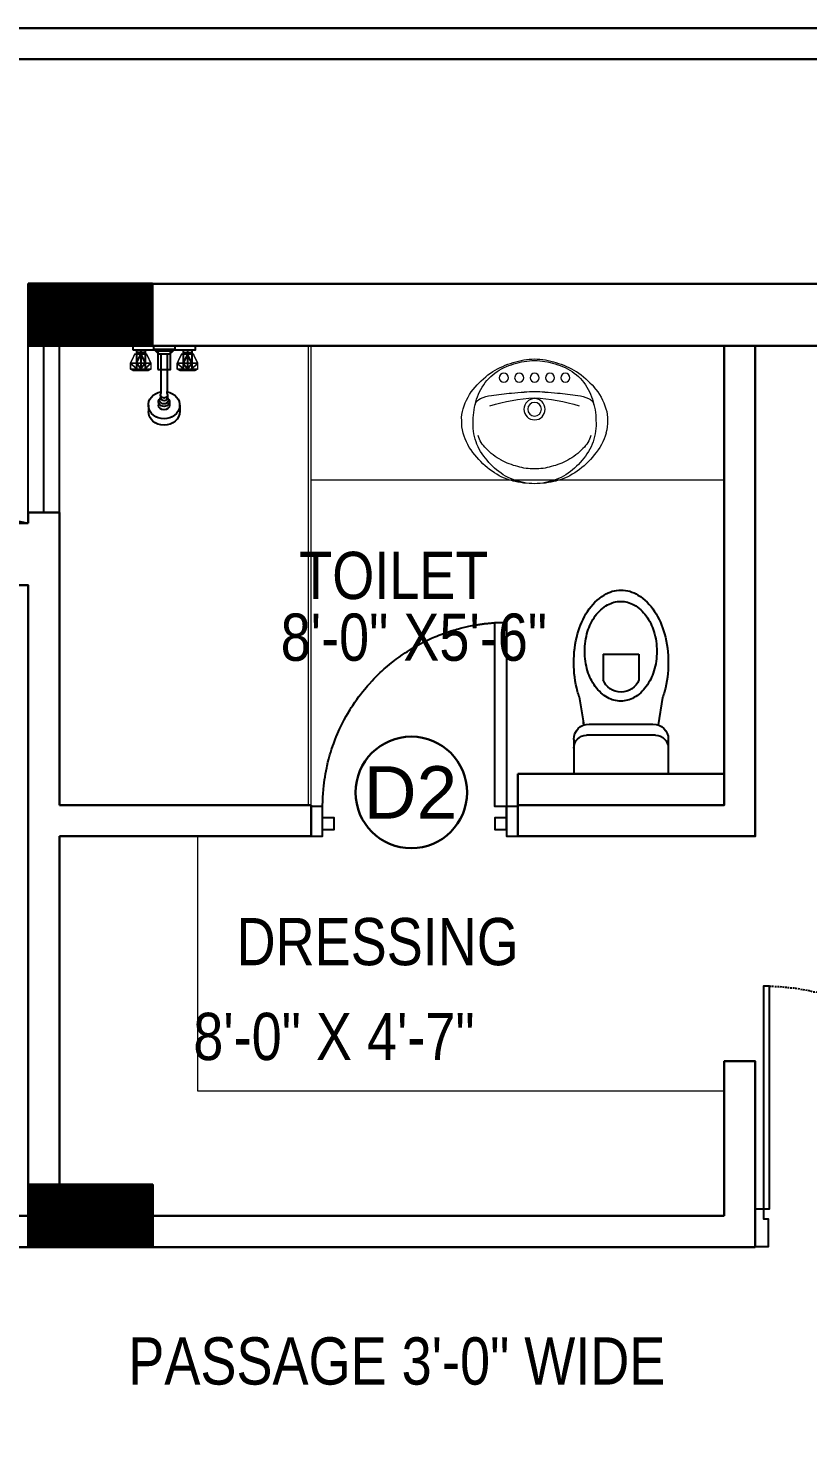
# Model space of a CAD drawing. Extents: x 187966 to 202201, y 659574 to 1343694.
# Drawn here: x 193662.1 to 193774.8, y 665219.7 to 665422.3 of the extents above; entities that cross this region are included whole.
import ezdxf
from ezdxf.lldxf.tags import DXFTag

# ---------------------------------------------------------------- set-up
doc = ezdxf.new("R2010")
doc.units = 0
doc.header["$MEASUREMENT"] = 0
for name, color, linetype in [('A-Door', 144, 'Continuous'), ('cup', 126, 'Continuous'), ('ELE', 7, 'Continuous'), ('FURNITURE', 250, 'Continuous')]:
    doc.layers.add(name, color=color, linetype=linetype)
for name, color, linetype, lineweight in [('A-Wall', 7, 'Continuous', 30), ('HATCH', 8, 'Continuous', 20), ('Layer3', 170, 'Continuous', 13), ('P-SANIT', 53, 'Continuous', 9), ('sill', 32, 'Continuous', 25), ('Text', 55, 'Continuous', 25), ('TILE', 252, 'Continuous', 0), ('WINDOW', 147, 'Continuous', 25)]:
    doc.layers.add(name, color=color, linetype=linetype, lineweight=lineweight)
doc.styles.add('jag', font='arial.ttf')
doc.styles.get("Standard").update_dxf_attribs({"font": 'stylu.ttf', "height": 7})
tags = doc.linetypes.add('DASHED', pattern=[0.75, 0.5, -0.25]).pattern_tags.tags
tags[6:7] = [DXFTag(74, 4), DXFTag(75, 0), DXFTag(340, '0'), DXFTag(46, 1.0), DXFTag(50, 0.0), DXFTag(44, 0.0), DXFTag(45, 0.0)]
tags[4:5] = [DXFTag(74, 4), DXFTag(75, 0), DXFTag(340, '0'), DXFTag(46, 1.0), DXFTag(50, 0.0), DXFTag(44, 0.0), DXFTag(45, 0.0)]

# ---------------------------------------------------------------- blocks, each defined once
blk = doc.blocks.new('eeee')
at = {"layer": 'A-Door'}
for points in [[(165919.2, 672860.67), (165924.71, 672860.67), (165924.71, 672859.48), (165923.23, 672859.48), (165923.23, 672858.78), (165919.2, 672858.78), (165919.2, 672860.67)], [(165924.71, 672859.48), (165924.71, 672858.61), (165956.88, 672858.61), (165956.88, 672859.48), (165924.71, 672859.48)], [(165956.76, 672856.72), (165956.76, 672856.68), (165956.72, 672856.48)], [(165956.8, 672857.09), (165956.76, 672856.85)], [(165956.8, 672857.83), (165956.8, 672857.59)], [(165956.8, 672857.46), (165956.8, 672857.22)], [(165956.88, 672858.61), (165956.84, 672858.33)], [(165956.84, 672858.2), (165956.84, 672858)], [(165956.55, 672854.87), (165956.55, 672854.79), (165956.51, 672854.63)], [(165956.64, 672855.61), (165956.6, 672855.37)], [(165956.6, 672855.24), (165956.6, 672855)], [(165956.68, 672855.98), (165956.68, 672855.74)], [(165956.72, 672856.35), (165956.72, 672856.11)], [(165956.18, 672852.65), (165956.1, 672852.41)], [(165956.27, 672853.02), (165956.23, 672852.86), (165956.18, 672852.78)], [(165956.31, 672853.39), (165956.27, 672853.15)], [(165956.39, 672853.76), (165956.35, 672853.52)], [(165956.43, 672854.13), (165956.39, 672853.89)], [(165956.51, 672854.5), (165956.47, 672854.26)], [(165955.77, 672850.81), (165955.65, 672850.6)], [(165955.86, 672851.18), (165955.77, 672851.01), (165955.77, 672850.93)], [(165955.94, 672851.55), (165955.86, 672851.3)], [(165956.02, 672851.91), (165955.98, 672851.67)], [(165956.06, 672852.28), (165956.02, 672852.04)], [(165955.08, 672848.71), (165955.03, 672848.46)], [(165955.24, 672849.04), (165955.12, 672848.83)], [(165955.32, 672849.41), (165955.24, 672849.16), (165955.24, 672849.12)], [(165955.44, 672849.78), (165955.36, 672849.53)], [(165955.53, 672850.11), (165955.44, 672849.86)], [(165955.65, 672850.48), (165955.57, 672850.23)], [(165954.29, 672846.61), (165954.17, 672846.37)], [(165954.46, 672846.9), (165954.34, 672846.7)], [(165954.58, 672847.27), (165954.5, 672847.02)], [(165954.71, 672847.64), (165954.62, 672847.39)], [(165954.83, 672847.97), (165954.75, 672847.76)], [(165954.95, 672848.34), (165954.87, 672848.09)], [(165953.35, 672844.52), (165953.23, 672844.31)], [(165953.55, 672844.89), (165953.43, 672844.64)], [(165953.68, 672845.22), (165953.6, 672845.01)], [(165953.84, 672845.55), (165953.76, 672845.34)], [(165954.01, 672845.87), (165953.92, 672845.63)], [(165954.17, 672846.24), (165954.05, 672846)], [(165952.28, 672842.59), (165952.16, 672842.34)], [(165952.49, 672842.91), (165952.36, 672842.67)], [(165952.69, 672843.2), (165952.57, 672843)], [(165952.86, 672843.53), (165952.73, 672843.33)], [(165953.02, 672843.86), (165953.02, 672843.86), (165952.9, 672843.65)], [(165953.23, 672844.19), (165953.1, 672843.98)], [(165951.09, 672840.65), (165951.05, 672840.53), (165950.97, 672840.45)], [(165951.34, 672840.98), (165951.17, 672840.78)], [(165951.54, 672841.27), (165951.38, 672841.07)], [(165951.75, 672841.6), (165951.58, 672841.39)], [(165951.91, 672841.93), (165951.79, 672841.72)], [(165952.12, 672842.26), (165952.08, 672842.18), (165951.99, 672842.01)], [(165949.53, 672838.56), (165949.4, 672838.35)], [(165949.77, 672838.85), (165949.61, 672838.64)], [(165950.02, 672839.13), (165949.94, 672838.97), (165949.86, 672838.93)], [(165950.27, 672839.42), (165950.1, 672839.22)], [(165950.47, 672839.71), (165950.31, 672839.5)], [(165950.68, 672840.04), (165950.55, 672839.83)], [(165950.88, 672840.37), (165950.76, 672840.16)], [(165947.84, 672836.55), (165947.68, 672836.38)], [(165948.09, 672836.83), (165947.92, 672836.67)], [(165948.38, 672837.12), (165948.17, 672836.91)], [(165948.58, 672837.41), (165948.46, 672837.2)], [(165948.83, 672837.7), (165948.66, 672837.49)], [(165949.08, 672837.94), (165948.91, 672837.78)], [(165949.32, 672838.23), (165949.16, 672838.07)], [(165945.71, 672834.45), (165945.5, 672834.28)], [(165945.99, 672834.7), (165945.83, 672834.53)], [(165946.24, 672834.98), (165946.08, 672834.78)], [(165946.53, 672835.23), (165946.36, 672835.07)], [(165946.77, 672835.52), (165946.61, 672835.31)], [(165947.06, 672835.72), (165946.9, 672835.6)], [(165947.31, 672836.01), (165947.14, 672835.81)], [(165947.6, 672836.3), (165947.39, 672836.09)], [(165943.4, 672832.56), (165943.2, 672832.44)], [(165943.69, 672832.76), (165943.49, 672832.64)], [(165943.98, 672833.01), (165943.81, 672832.85)], [(165944.27, 672833.26), (165944.1, 672833.09)], [(165944.55, 672833.5), (165944.55, 672833.46), (165944.39, 672833.34)], [(165944.88, 672833.71), (165944.68, 672833.55)], [(165945.13, 672833.96), (165944.97, 672833.79)], [(165945.42, 672834.24), (165945.25, 672834.04)], [(165940.28, 672830.5), (165940.08, 672830.34)], [(165940.61, 672830.67), (165940.4, 672830.55)], [(165940.94, 672830.87), (165940.69, 672830.75)], [(165941.23, 672831.08), (165941.02, 672830.96)], [(165941.55, 672831.28), (165941.47, 672831.2), (165941.35, 672831.16)], [(165941.88, 672831.49), (165941.68, 672831.33)], [(165942.17, 672831.7), (165941.97, 672831.57)], [(165942.46, 672831.9), (165942.25, 672831.78)], [(165942.79, 672832.11), (165942.58, 672831.98)], [(165943.08, 672832.31), (165943.03, 672832.27), (165942.87, 672832.19)], [(165935.92, 672828.33), (165935.68, 672828.24)], [(165936.25, 672828.45), (165936.05, 672828.37)], [(165936.62, 672828.61), (165936.38, 672828.53)], [(165936.95, 672828.78), (165936.75, 672828.65)], [(165937.28, 672828.94), (165937.03, 672828.86)], [(165937.61, 672829.07), (165937.4, 672828.98)], [(165937.98, 672829.27), (165937.73, 672829.15)], [(165938.31, 672829.39), (165938.1, 672829.31), (165938.1, 672829.27)], [(165938.64, 672829.6), (165938.43, 672829.48)], [(165938.97, 672829.76), (165938.76, 672829.64)], [(165939.29, 672829.93), (165939.05, 672829.81)], [(165939.62, 672830.09), (165939.42, 672830.01)], [(165939.95, 672830.3), (165939.79, 672830.22), (165939.75, 672830.18)], [(165919.2, 672824.71), (165924.71, 672824.71), (165924.71, 672825.86), (165923.23, 672825.86), (165923.23, 672826.52), (165919.2, 672826.52), (165919.2, 672824.71)], [(165928.73, 672826.31), (165928.49, 672826.27)], [(165929.1, 672826.35), (165928.98, 672826.31), (165928.86, 672826.31)], [(165929.43, 672826.44), (165929.23, 672826.39)], [(165929.84, 672826.52), (165929.6, 672826.44)], [(165930.17, 672826.6), (165929.97, 672826.52)], [(165930.58, 672826.64), (165930.29, 672826.64)], [(165930.91, 672826.72), (165930.87, 672826.72), (165930.71, 672826.68)], [(165931.28, 672826.85), (165931.03, 672826.76)], [(165931.65, 672826.93), (165931.4, 672826.85)], [(165932.02, 672827.01), (165931.77, 672826.93)], [(165932.39, 672827.13), (165932.14, 672827.05)], [(165932.72, 672827.22), (165932.51, 672827.13)], [(165933.09, 672827.34), (165932.84, 672827.26)], [(165933.46, 672827.46), (165933.21, 672827.38)], [(165933.79, 672827.59), (165933.58, 672827.46)], [(165934.16, 672827.67), (165933.91, 672827.59)], [(165934.53, 672827.79), (165934.28, 672827.71)], [(165934.86, 672827.91), (165934.61, 672827.83)], [(165935.23, 672828.08), (165934.98, 672828)], [(165935.55, 672828.2), (165935.35, 672828.12)], [(165923.51, 672825.86), (165923.23, 672825.86)], [(165923.88, 672825.86), (165923.64, 672825.86)], [(165924.25, 672825.9), (165924.01, 672825.86)], [(165924.62, 672825.9), (165924.38, 672825.9)], [(165924.99, 672825.9), (165924.75, 672825.9)], [(165925.36, 672825.9), (165925.16, 672825.9), (165925.12, 672825.9)], [(165925.73, 672825.94), (165925.53, 672825.9)], [(165926.14, 672825.98), (165925.86, 672825.98)], [(165926.47, 672825.98), (165926.27, 672825.98)], [(165926.88, 672826.02), (165926.6, 672826.02)], [(165927.21, 672826.11), (165927.09, 672826.07), (165927.01, 672826.07)], [(165927.62, 672826.15), (165927.38, 672826.11)], [(165927.99, 672826.19), (165927.75, 672826.15)], [(165928.36, 672826.23), (165928.12, 672826.19)]]:
    blk.add_lwpolyline(points, dxfattribs=at)
blk = doc.blocks.new('s')
for p, q in [((59167.8, 41466.4), (59167.8, 41456.4)), ((59235.8, 41456.4), (59167.8, 41456.4)), ((59167.8, 41456.4), (59184.8, 41441.4)), ((59218.8, 41441.4), (59184.8, 41441.4)), ((59191.8, 41441.4), (59191.8, 41320.6)), ((59211.8, 41441.4), (59211.8, 41320.6)), ((59235.8, 41456.4), (59218.8, 41441.4)), ((59235.8, 41466.4), (59235.8, 41456.4)), ((59190.8, 41309.8), (59190.8, 41301)), ((59212.8, 41309.8), (59212.8, 41301)), ((59151.8, 41277.4), (59151.8, 41257.2)), ((59184.3, 41288.4), (59184.3, 41277.4)), ((59219.3, 41288.4), (59219.3, 41277.4)), ((59251.8, 41277.4), (59251.8, 41257.2))]:
    blk.add_line(p, q)
for centre, start, end in [((59141.8, 41320.6), 349.3898, 0), ((59261.8, 41320.6), 180, 190.6102)]:
    blk.add_arc(centre, 50, start, end)
for centre, major_axis, ratio, start_param, end_param in [((59201.8, 41277.4), (50, 0), 0.866025, 1.772154, 7.652624), ((59201.8, 41288.4), (17.5, 0), 0.866025, 2.351309, 7.073469), ((59201.8, 41293.4), (14, 0), 0.866025, 2.474568, 6.95021), ((59201.8, 41309.8), (11, 0), 0.875834, 2.978972, 6.445806), ((59201.8, 41301), (11, 0), 0.875834, 3.141593, 6.283185), ((59201.8, 41257.2), (50, 0), 0.866025, 3.141593, 6.283185), ((59201.8, 41277.4), (17.5, 0), 0.866025, 3.141593, 6.283185)]:
    blk.add_ellipse(centre, major_axis=major_axis, ratio=ratio, start_param=start_param, end_param=end_param)
blk = doc.blocks.new('SHOWER MIXER-P')
for p, q in [((-15, -17), (-15, -12)), ((15, -17), (15, -12))]:
    blk.add_line(p, q)
for points in [[(-100, -12), (100, -12), (100, 0), (-100, 0)], [(-20, -75), (20, -75), (20, -17), (-20, -17)]]:
    blk.add_lwpolyline(points, close=True)
blk = doc.blocks.new('EREWRRWE')
at = {"layer": 'FURNITURE'}
for p, q in [((158119.89, 672799.09), (158119.04, 672799.93)), ((158119.89, 672801.88), (158119.89, 672799.09)), ((158121.15, 672801.46), (158119.89, 672801.46)), ((158119.89, 672799.93), (158120.52, 672801.24)), ((158120.52, 672799.09), (158119.89, 672799.93)), ((158120.52, 672801.88), (158120.52, 672799.09)), ((158120.52, 672801.24), (158121.15, 672799.93)), ((158121.15, 672799.93), (158120.52, 672799.09)), ((158121.15, 672801.88), (158121.15, 672799.09)), ((158121.15, 672799.09), (158122, 672799.93)), ((158126.65, 672799.09), (158125.8, 672799.93)), ((158126.65, 672801.88), (158126.65, 672799.09)), ((158126.65, 672801.46), (158127.91, 672801.46)), ((158127.28, 672801.24), (158126.65, 672799.93)), ((158126.65, 672799.93), (158127.28, 672799.09)), ((158127.28, 672801.88), (158127.28, 672799.09)), ((158127.91, 672799.93), (158127.28, 672801.24)), ((158127.28, 672799.09), (158127.91, 672799.93)), ((158127.91, 672801.88), (158127.91, 672799.09)), ((158127.91, 672799.09), (158128.76, 672799.93))]:
    blk.add_line(p, q, dxfattribs=at)
at = {"layer": 'FURNITURE', "const_width": 0.215}
for points in [[(158119.04, 672799.09), (158119.41, 672798.88), (158121.63, 672798.88), (158122, 672799.09), (158122, 672799.93), (158121.37, 672801.24), (158119.67, 672801.24), (158119.04, 672799.93)], [(158128.76, 672799.09), (158128.39, 672798.88), (158126.17, 672798.88), (158125.8, 672799.09), (158125.8, 672799.93), (158126.43, 672801.24), (158128.13, 672801.24), (158128.76, 672799.93)]]:
    blk.add_lwpolyline(points, close=True, dxfattribs=at)
for points in [[(158122, 672799.93), (158119.04, 672799.93)], [(158125.8, 672799.93), (158128.76, 672799.93)], [(158122, 672799.09), (158119.04, 672799.09)], [(158125.8, 672799.09), (158128.76, 672799.09)]]:
    blk.add_lwpolyline(points, dxfattribs=at)
at = {"layer": 'FURNITURE', "xscale": 0.0452994030559635, "yscale": 0.0452994030559635, "zscale": 0.0452994030559635}
blk.add_blockref('SHOWER MIXER-P', (158123.9, 672802.42), dxfattribs=at)
at = {"layer": 'FURNITURE', "extrusion": (0, 0, -1), "xscale": 0.0452994030559635, "yscale": 0.0452994030559635, "zscale": -0.0452994030559635}
blk.add_blockref('s', (-160805.7, 670924.02), dxfattribs=at)
blk = doc.blocks.new('qwewerer')
at = {"layer": 'ELE', "color": 30}
for p, q in [((5777.8647, -153.8252), (5777.8647, -153.9319)), ((5778.0138, -153.8252), (5778.0138, -153.9319)), ((5778.0724, -154.1163), (5777.8062, -154.1163)), ((5777.7423, -154.1802), (5777.7423, -154.3243)), ((5777.7955, -154.1632), (5778.083, -154.1632)), ((5778.1363, -154.1802), (5778.1363, -154.3243)), ((5778.1363, -154.3243), (5777.7423, -154.3243))]:
    blk.add_line(p, q, dxfattribs=at)
for points in [[(5777.9393, -153.5586, 0.142494), (5777.8688, -153.5791, 0.10717), (5777.8, -153.6472, 0.078641), (5777.7582, -153.7405, 0.066012), (5777.7423, -153.8609, 0.066012), (5777.7582, -153.9814, 0.019964), (5777.766, -154.0063, 0.10717)], [(5778.1136, -154.0031, 0.017373), (5778.1203, -153.9814, 0.066012), (5778.1363, -153.8609, 0.066012), (5778.1203, -153.7405, 0.078641), (5778.0786, -153.6472, 0.10717), (5778.0098, -153.5791, 0.142494), (5777.9393, -153.5586, 0.142494)]]:
    blk.add_lwpolyline(points, format="xyb", dxfattribs=at)
blk.add_lwpolyline([(5777.9404, -153.6057, 0.130744), (5777.8857, -153.6203, 0.106529), (5777.8342, -153.6665, 0.083979), (5777.8023, -153.7312, 0.07291), (5777.7903, -153.8133, 0.07291), (5777.8023, -153.8954, 0.083979), (5777.8342, -153.9601, 0.106529), (5777.8857, -154.0063, 0.130744), (5777.9404, -154.0209, 0.130744), (5777.9952, -154.0063, 0.106529), (5778.0466, -153.9601, 0.083979), (5778.0785, -153.8954, 0.07291), (5778.0906, -153.8133, 0.07291), (5778.0785, -153.7312, 0.083979), (5778.0466, -153.6665, 0.106529), (5777.9952, -153.6203, 0.130744)], format="xyb", close=True, dxfattribs=at)
for points in [[(5778.0138, -153.8252), (5777.8647, -153.8252)], [(5777.766, -154.0063), (5777.7846, -154.1201)], [(5778.1136, -154.0031), (5778.0941, -154.1201)]]:
    blk.add_lwpolyline(points, dxfattribs=at)
for centre, radius, start, end in [((5777.9393, -153.9044), 0.0794, 200.22558, 339.77442), ((5777.8062, -154.1802), 0.0639, 90, 180), ((5778.0724, -154.1802), 0.0639, 0, 90), ((5777.7955, -154.2165), 0.0532, 90, 180), ((5778.083, -154.2165), 0.0532, 0, 90)]:
    blk.add_arc(centre, radius, start, end, dxfattribs=at)
at = {"layer": 'TILE', "linetype": 'Continuous', "lineweight": 5}
for p, q in [((5777.8787, -153.9551), (5777.8787, -153.9559)), ((5778.0984, -154.0945), (5778.0984, -154.1148))]:
    blk.add_line(p, q, dxfattribs=at)
blk = doc.blocks.new('OVALIN PLANTA Nº 2')
at = {"layer": 'P-SANIT'}
for centre, radius in [((-0.1016, -0.162), 0.015), ((-0.0508, -0.162), 0.015), ((0, -0.162), 0.015), ((0.0508, -0.162), 0.015), ((0.1016, -0.162), 0.015), ((0, -0.266), 0.035), ((0, -0.266), 0.0225)]:
    blk.add_circle(centre, radius, dxfattribs=at)
for centre, radius, start, end in [((-0.0092, -0.3099), 0.2037, 116.7862, 136.849), ((0.0162, -0.3992), 0.3006, 106.8214, 120.9058), ((0.0169, -0.399), 0.2954, 99.9925, 113.5157), ((0.0034, -0.345), 0.2451, 90.7986, 107.628), ((0.0087, -0.4019), 0.297, 91.669, 98.331), ((-0.0034, -0.345), 0.2451, 72.372, 89.2014), ((-0.0087, -0.4019), 0.297, 81.669, 88.331), ((-0.0169, -0.399), 0.2954, 66.4843, 80.0075), ((-0.0162, -0.3992), 0.3006, 59.0942, 73.1786), ((0.0092, -0.3099), 0.2037, 43.151, 63.2138), ((0.0314, -0.3937), 0.3041, 123.9103, 138.5833), ((0.0027, -0.2979), 0.2049, 141.5769, 161.5925), ((-0.0314, -0.3937), 0.3041, 41.4167, 56.0897), ((-0.0027, -0.2979), 0.2049, 18.4075, 38.4231), ((-0.0417, -0.3252), 0.2039, 139.4152, 162.642), ((-0.1674, -0.2578), 0.03, 111.7839, 166.7564), ((-0.1217, -0.3722), 0.1532, 97.9638, 111.7839), ((0.0328, -0.8211), 0.594, 93.1697, 107.6655), ((0.0716, -1.7537), 1.5482, 95.4652, 97.9638), ((-0.0021, -0.8268), 0.6186, 92.9716, 96.8438), ((-0.0269, 0.1154), 0.3245, 268.7043, 274.7481), ((0.0269, 0.1154), 0.3245, 265.2519, 271.2957), ((-0.0328, -0.8211), 0.594, 72.3345, 86.8303), ((0.0021, -0.8268), 0.6186, 83.1562, 87.0284), ((-0.0716, -1.7537), 1.5482, 82.0362, 84.5348), ((0.1217, -0.3722), 0.1532, 68.2161, 82.0362), ((0.1674, -0.2578), 0.03, 13.2436, 68.2161), ((0.0417, -0.3252), 0.2039, 17.358, 40.5848), ((-0.1344, -0.2962), 0.1068, 162.642, 183.6576), ((0.0391, -0.3064), 0.2422, 162.407, 179.1897), ((-0.0391, -0.3064), 0.2422, 0.8103, 17.593), ((0.1344, -0.2962), 0.1068, 356.3424, 17.358), ((-0.1066, -0.3091), 0.1345, 177.3925, 195.3301), ((-0.0279, -0.3153), 0.1755, 175.9697, 187.6164), ((0.0279, -0.3153), 0.1755, 352.3836, 4.0303), ((0.1066, -0.3091), 0.1345, 344.6699, 2.6075), ((-0.0596, -0.2962), 0.1833, 195.3301, 221.2175), ((-0.0259, -0.3151), 0.1776, 187.6164, 210.8024), ((-0.0995, -0.3288), 0.0902, 195.555, 227.7101), ((0.0995, -0.3288), 0.0902, 312.2899, 344.445), ((0.0259, -0.3151), 0.1776, 329.1976, 352.3836), ((0.0596, -0.2962), 0.1833, 318.7825, 344.6699), ((0.0069, -0.2583), 0.2587, 217.8305, 235.1979), ((0.0739, -0.241), 0.3015, 213.186, 226.814), ((-0.031, -0.2788), 0.1741, 222.0906, 243.055), ((0.031, -0.2788), 0.1741, 296.945, 317.9094), ((-0.0739, -0.241), 0.3015, 313.186, 326.814), ((-0.0069, -0.2583), 0.2587, 304.8021, 322.1695), ((0.0049, -0.306), 0.2069, 228.423, 248.4383), ((-0.01, -0.258), 0.2024, 240.4039, 257.0248), ((-0.0057, -0.3022), 0.1609, 252.0048, 272.03), ((0.0057, -0.3022), 0.1609, 267.97, 287.9952), ((0.01, -0.258), 0.2024, 282.9752, 299.5961), ((-0.0049, -0.306), 0.2069, 291.5617, 311.577), ((-0.0155, -0.2956), 0.2153, 234.441, 254.5665), ((0, -0.2078), 0.3042, 256.1489, 270.0051), ((0.0028, -0.3035), 0.2085, 249.2189, 269.2227), ((-0.0028, -0.3035), 0.2085, 270.7773, 290.7811), ((0, -0.2078), 0.3042, 269.9949, 283.8511), ((0.0155, -0.2956), 0.2153, 285.4335, 305.559)]:
    blk.add_arc(centre, radius, start, end, dxfattribs=at)
blk = doc.blocks.new('EGVSVS')
at = {"layer": 'A-Wall'}
h = blk.add_hatch(dxfattribs=at)
h.set_pattern_fill('ANSI31', color=256, style=0)
h.set_pattern_definition([(45, (0, 0), (-0.088388347648, 0.088388347648), [])])
h.paths.add_polyline_path([(188258.49, 672097.51), (188258.49, 672106.51), (188240.49, 672106.51), (188240.49, 672097.51)])
blk.add_lwpolyline([(188240.49, 672106.51), (188258.49, 672106.51), (188258.49, 672097.51), (188240.49, 672097.51)], close=True, dxfattribs=at)

msp = doc.modelspace()

# ---------------------------------------------------------------- linework, layer by layer
at = {"layer": 'A-Door'}
msp.add_lwpolyline([(193703, 665305.57), (193704.66, 665305.57), (193704.66, 665309.89), (193703, 665309.89), (193703, 665305.57), (193704.66, 665305.57), (193704.66, 665306.56), (193706.32, 665306.56), (193706.32, 665308.22), (193704.66, 665308.22), (193704.66, 665309.89), (193704.68, 665310.76), (193704.7, 665311.24), (193704.73, 665311.72), (193704.78, 665312.36), (193704.83, 665312.83), (193704.88, 665313.28), (193704.94, 665313.71), (193705.01, 665314.14), (193705.08, 665314.58), (193705.16, 665315), (193705.26, 665315.47), (193705.32, 665315.76), (193705.44, 665316.27), (193705.57, 665316.77), (193705.72, 665317.32), (193705.84, 665317.71), (193705.96, 665318.09), (193706.14, 665318.62), (193706.27, 665318.98), (193706.48, 665319.55), (193706.64, 665319.94), (193706.81, 665320.36), (193706.96, 665320.7), (193707.12, 665321.05), (193707.35, 665321.52), (193707.53, 665321.89), (193707.79, 665322.39), (193708.07, 665322.9), (193708.3, 665323.31), (193708.65, 665323.89), (193708.81, 665324.15), (193709.02, 665324.47), (193709.33, 665324.93), (193709.62, 665325.34), (193709.87, 665325.69), (193710.15, 665326.06), (193710.44, 665326.43), (193710.77, 665326.84), (193711.17, 665327.3), (193711.42, 665327.6), (193711.83, 665328.04), (193712.09, 665328.32), (193712.45, 665328.68), (193712.75, 665328.98), (193712.99, 665329.21), (193713.24, 665329.44), (193713.58, 665329.75), (193713.98, 665330.09), (193714.36, 665330.42), (193714.81, 665330.78), (193715.32, 665331.17), (193715.72, 665331.46), (193716.17, 665331.77), (193716.61, 665332.07), (193716.93, 665332.28), (193717.36, 665332.55), (193717.78, 665332.8), (193718.18, 665333.03), (193718.55, 665333.24), (193718.86, 665333.4), (193719.22, 665333.59), (193719.54, 665333.75), (193719.83, 665333.89), (193720.1, 665334.02), (193720.42, 665334.16), (193720.66, 665334.27), (193720.91, 665334.38), (193721.18, 665334.49), (193721.48, 665334.61), (193721.75, 665334.71), (193722, 665334.81), (193722.39, 665334.95), (193722.39, 665334.95), (193722.72, 665335.06), (193722.95, 665335.14), (193723.2, 665335.22), (193723.2, 665335.22), (193723.57, 665335.33), (193723.81, 665335.41), (193723.81, 665335.41), (193724.08, 665335.48), (193724.08, 665335.48), (193724.33, 665335.55), (193724.33, 665335.55), (193724.59, 665335.62), (193724.59, 665335.62), (193724.99, 665335.72), (193724.99, 665335.72), (193725.4, 665335.81), (193725.4, 665335.81), (193725.83, 665335.91), (193726.27, 665336), (193726.42, 665336.02), (193726.53, 665336.04), (193726.71, 665336.08), (193726.84, 665336.1), (193727.04, 665336.13), (193727.13, 665336.14), (193727.28, 665336.17), (193727.36, 665336.18), (193727.46, 665336.19), (193727.59, 665336.21), (193727.71, 665336.23), (193727.79, 665336.24), (193727.88, 665336.25), (193727.97, 665336.26), (193728.08, 665336.28), (193728.19, 665336.29), (193728.31, 665336.3), (193728.5, 665336.32), (193728.64, 665336.34), (193728.77, 665336.35), (193728.93, 665336.36), (193729.01, 665336.37), (193729.12, 665336.38), (193729.25, 665336.39), (193729.36, 665336.4), (193729.46, 665336.4), (193729.58, 665336.46), (193731.24, 665336.46), (193731.24, 665305.57), (193732.9, 665305.57), (193732.9, 665309.89), (193731.24, 665309.89), (193731.24, 665308.22), (193729.58, 665308.22), (193729.58, 665306.56), (193731.24, 665306.56), (193731.24, 665309.89), (193729.58, 665309.89), (193729.58, 665336.46)], dxfattribs=at)
at = {"layer": 'A-Wall'}
for p, q in [((193293.93, 665422.32), (194024.88, 665422.32)), ((193662.1, 665376.4), (193662.1, 665380.88)), ((193662.1, 665376.4), (193932.03, 665376.4)), ((193666.6, 665352.32), (193662.1, 665352.32)), ((193662.1, 665352.32), (193662.1, 665350.82)), ((193666.6, 665352.32), (193666.6, 665350.82)), ((193662.1, 665350.82), (193645.1, 665350.82)), ((193666.6, 665310.07), (193666.6, 665350.82)), ((193732.9, 665310.07), (193732.9, 665314.57)), ((193732.9, 665314.57), (193762.73, 665314.57)), ((193703, 665310.07), (193703, 665305.57)), ((193666.6, 665250.75), (193666.6, 665305.57)), ((193666.6, 665305.57), (193703, 665305.57)), ((193616.1, 665250.73), (193662.1, 665250.73)), ((193762.73, 665250.75), (193666.6, 665250.75)), ((193616.1, 665246.23), (193662.1, 665246.23)), ((193767.23, 665246.23), (193662.1, 665246.23)), ((193662.1, 665246.23), (193662.1, 665246.23))]:
    msp.add_line(p, q, dxfattribs=at)
for points in [[(193298.43, 665417.82), (194020.4, 665417.82), (194020.4, 664934.5)], [(193941.03, 665385.36), (193662.1, 665385.36)], [(193767.23, 665376.4), (193767.23, 665305.57), (193732.9, 665305.57), (193732.9, 665310.07)], [(193762.73, 665376.4), (193762.73, 665310.07), (193732.9, 665310.07)], [(193662.1, 665250.73), (193662.1, 665341.82), (193645.1, 665341.82)], [(193703, 665310.07), (193666.6, 665310.07)], [(193762.73, 665250.75), (193762.73, 665273.07), (193767.23, 665273.07), (193767.23, 665246.23)]]:
    msp.add_lwpolyline(points, dxfattribs=at)
at = {"layer": 'cup'}
msp.add_lwpolyline([(193662.1, 665385.36), (193662.08, 665385.36)], dxfattribs=at)
at = {"layer": 'ELE', "linetype": 'ByBlock', "lineweight": 30}
msp.add_circle((193717.49, 665311.9), 8.06, dxfattribs=at)
at = {"layer": 'HATCH'}
for p, q in [((193703, 665357.07), (193762.73, 665357.07)), ((193686.6, 665268.75), (193686.6, 665305.57)), ((193762.73, 665268.75), (193686.6, 665268.75))]:
    msp.add_line(p, q, dxfattribs=at)
at = {"layer": 'Layer3'}
for p, q in [((193702.6, 665310.07), (193702.6, 665376.4)), ((193703, 665310.07), (193703, 665376.4))]:
    msp.add_line(p, q, dxfattribs=at)
at = {"layer": 'sill'}
for p, q in [((193662.1, 665352.32), (193662.1, 665376.4)), ((193666.6, 665352.32), (193666.6, 665376.4))]:
    msp.add_line(p, q, dxfattribs=at)
at = {"layer": 'WINDOW', "linetype": 'DASHED', "ltscale": 10}
msp.add_line((193491.56, 665385.36), (193662.1, 665350.82), dxfattribs=at)
at = {"layer": 'WINDOW'}
msp.add_line((193664.37, 665352.32), (193664.37, 665376.4), dxfattribs=at)

# ---------------------------------------------------------------- block references
at = {"layer": 'A-Wall'}
for name, p in [('EGVSVS', (5421.59, -6721.1)), ('EREWRRWE', (35557.84, -7426.02)), ('EGVSVS', (5421.61, -6851.27))]:
    msp.add_blockref(name, p, dxfattribs=at)
at = {"layer": 'ELE', "xscale": -34.69827985391021, "yscale": 34.69827985391021, "zscale": 34.69827985391021}
msp.add_blockref('qwewerer', (394232.37, 670669.35), dxfattribs=at)
at = {"layer": 'P-SANIT', "xscale": -43.70907628163695, "yscale": 43.70907628163695, "zscale": 43.70907628163695}
msp.add_blockref('OVALIN PLANTA Nº 2', (193735.31, 665378.88), dxfattribs=at)
at = {"layer": 'WINDOW', "rotation": 90}
msp.add_blockref('eeee', (866627.88, 499327.05), dxfattribs=at)

# ---------------------------------------------------------------- texts
at = {"layer": 'Text', "char_height": 6.8219, "attachment_point": 4}
for s, insert, width in [('{\\fArial Narrow|b0|i0|c0|p15;TOILET}', (193701.28, 665343.2), 48.6575), ('{\\fArial Narrow|b0|i0|c0|p15;8\'-0" X5\'-6"}', (193698.6, 665334.28), 104.3014), ('{\\fArial Narrow|b0|i0|c0|p15;DRESSING}', (193692.23, 665290.3), 55.6027), ('{\\fArial Narrow|b0|i0|c0|p15;8\'-0" X 4\'-7"}', (193685.96, 665276.6), 104.3014), ('{\\fArial Narrow|b0|i0|c0|p15;PASSAGE 3\'-0" WIDE}', (193676.57, 665229.72), 78.584)]:
    msp.add_mtext(s, dxfattribs=dict(at, insert=insert, width=width))
at = {"layer": 'Text', "insert": (193710.61, 665315.69), "char_height": 7.5716, "width": 212.5439, "attachment_point": 1, "style": 'jag'}
msp.add_mtext('D2{\\H0.8193x; }^I', dxfattribs=at)

doc.saveas('drawing.dxf')
